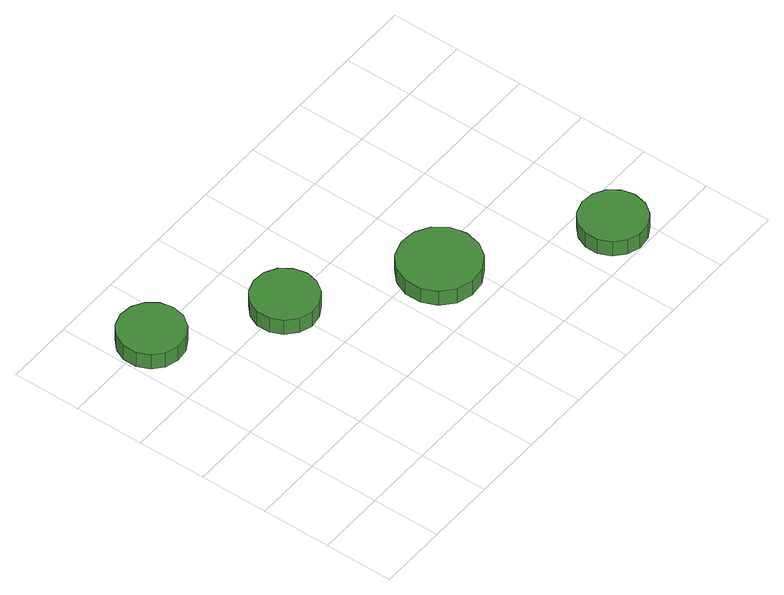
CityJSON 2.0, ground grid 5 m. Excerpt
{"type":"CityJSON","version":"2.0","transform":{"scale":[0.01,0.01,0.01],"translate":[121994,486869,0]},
"CityObjects":{
"tree1":{"type":"SolitaryVegetationObject","attributes":{"function":"something"},"geometry":[{"type":"MultiSurface","lod":"1","boundaries":[[[0,1,2,3,4,5,6,7,8,9,10,11,12,13,14]],[[15,16,17,18,19,20,21,22,23,24,25,26,27,28,29]],[[0,29,28,1]],[[1,28,27,2]],[[2,27,26,3]],[[3,26,25,4]],[[4,25,24,5]],[[5,24,23,6]],[[6,23,22,7]],[[7,22,21,8]],[[8,21,20,9]],[[9,20,19,10]],[[10,19,18,11]],[[11,18,17,12]],[[12,17,16,13]],[[13,16,15,14]],[[14,15,29,0]]]}]},
"tree2":{"type":"SolitaryVegetationObject","attributes":{"function":"something"},"geometry":[{"type":"MultiSurface","lod":"1","boundaries":[[[30,31,32,33,34,35,36,37,38,39,40,41,42,43,44]],[[45,46,47,48,49,50,51,52,53,54,55,56,57,58,59]],[[30,59,58,31]],[[31,58,57,32]],[[32,57,56,33]],[[33,56,55,34]],[[34,55,54,35]],[[35,54,53,36]],[[36,53,52,37]],[[37,52,51,38]],[[38,51,50,39]],[[39,50,49,40]],[[40,49,48,41]],[[41,48,47,42]],[[42,47,46,43]],[[43,46,45,44]],[[44,45,59,30]]]}]},
"tree3":{"type":"SolitaryVegetationObject","attributes":{"function":"something"},"geometry":[{"type":"MultiSurface","lod":"1","boundaries":[[[60,61,62,63,64,65,66,67,68,69,70,71,72,73,74]],[[75,76,77,78,79,80,81,82,83,84,85,86,87,88,89]],[[60,89,88,61]],[[61,88,87,62]],[[62,87,86,63]],[[63,86,85,64]],[[64,85,84,65]],[[65,84,83,66]],[[66,83,82,67]],[[67,82,81,68]],[[68,81,80,69]],[[69,80,79,70]],[[70,79,78,71]],[[71,78,77,72]],[[72,77,76,73]],[[73,76,75,74]],[[74,75,89,60]]]}]},
"tree4":{"type":"SolitaryVegetationObject","attributes":{"function":"something"},"geometry":[{"type":"MultiSurface","lod":"1","boundaries":[[[90,91,92,93,94,95,96,97,98,99,100,101,102,103,104]],[[105,106,107,108,109,110,111,112,113,114,115,116,117,118,119]],[[90,119,118,91]],[[91,118,117,92]],[[92,117,116,93]],[[93,116,115,94]],[[94,115,114,95]],[[95,114,113,96]],[[96,113,112,97]],[[97,112,111,98]],[[98,111,110,99]],[[99,110,109,100]],[[100,109,108,101]],[[101,108,107,102]],[[102,107,106,103]],[[103,106,105,104]],[[104,105,119,90]]]}]}
},
"vertices":[
[486,1983,221],[466,2079,221],[408,2158,221],[324,2206,221],[227,2217,221],[134,2186,221],[62,2121,221],[22,2032,221],[22,1934,221],[62,1845,221],[134,1780,221],[227,1750,221],[324,1760,221],[408,1809,221],[466,1888,221],[466,1888,92],[408,1809,92],[324,1760,92],[227,1750,92],[134,1780,92],[62,1845,92],[22,1934,92],[22,2032,92],[62,2121,92],[134,2186,92],[227,2217,92],[324,2206,92],[408,2158,92],[466,2079,92],[486,1983,92],
[1246,1489,219],[1225,1584,219],[1168,1663,219],[1083,1712,219],[986,1722,219],[894,1692,219],[821,1627,219],[781,1537,219],[781,1440,219],[821,1351,219],[894,1285,219],[986,1255,219],[1083,1265,219],[1168,1314,219],[1225,1393,219],[1225,1393,90],[1168,1314,90],[1083,1265,90],[986,1255,90],[894,1285,90],[821,1351,90],[781,1440,90],[781,1537,90],[821,1627,90],[894,1692,90],[986,1722,90],[1083,1712,90],[1168,1663,90],[1225,1584,90],[1246,1489,90],
[2146,893,218],[2121,1010,218],[2051,1107,218],[1947,1167,218],[1828,1180,218],[1714,1143,218],[1625,1062,218],[1577,953,218],[1577,833,218],[1625,724,218],[1714,644,218],[1828,607,218],[1947,619,218],[2051,679,218],[2121,776,218],[2121,776,89],[2051,679,89],[1947,619,89],[1828,607,89],[1714,644,89],[1625,724,89],[1577,833,89],[1577,953,89],[1625,1062,89],[1714,1143,89],[1828,1180,89],[1947,1167,89],[2051,1107,89],[2121,1010,89],[2146,893,89],
[3069,241,218],[3049,337,218],[2992,416,218],[2907,464,218],[2810,475,218],[2717,445,218],[2645,379,218],[2605,290,218],[2605,193,218],[2645,103,218],[2717,38,218],[2810,8,218],[2907,18,218],[2992,67,218],[3049,146,218],[3049,146,89],[2992,67,89],[2907,18,89],[2810,8,89],[2717,38,89],[2645,103,89],[2605,193,89],[2605,290,89],[2645,379,89],[2717,445,89],[2810,475,89],[2907,464,89],[2992,416,89],[3049,337,89],[3069,241,89]
]}
